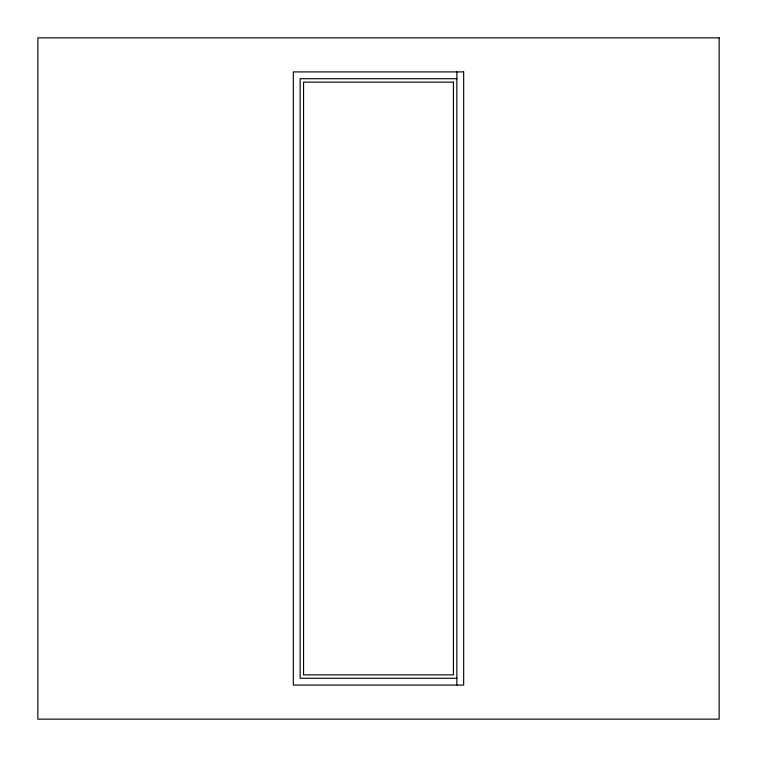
<?xml version="1.0" encoding="UTF-8"?>
<svg xmlns="http://www.w3.org/2000/svg" width="757" height="757" viewBox="0 0 757 757"><rect width="100%" height="100%" fill="white"/><g stroke="black" fill="none" stroke-linecap="round" stroke-linejoin="round"><path stroke-width="1.14" d="M456.85 78.728L300.151 78.728L300.151 678.272L456.85 678.272M456.85 71.915L456.85 685.085M719.15 37.85L37.85 37.85L37.85 719.15L719.15 719.15L719.15 37.85M463.663 71.915L293.338 71.915L293.338 685.085L463.663 685.085L463.663 71.915M453.443 82.135L303.557 82.135L303.557 674.866L453.443 674.866L453.443 82.135"/></g></svg>
